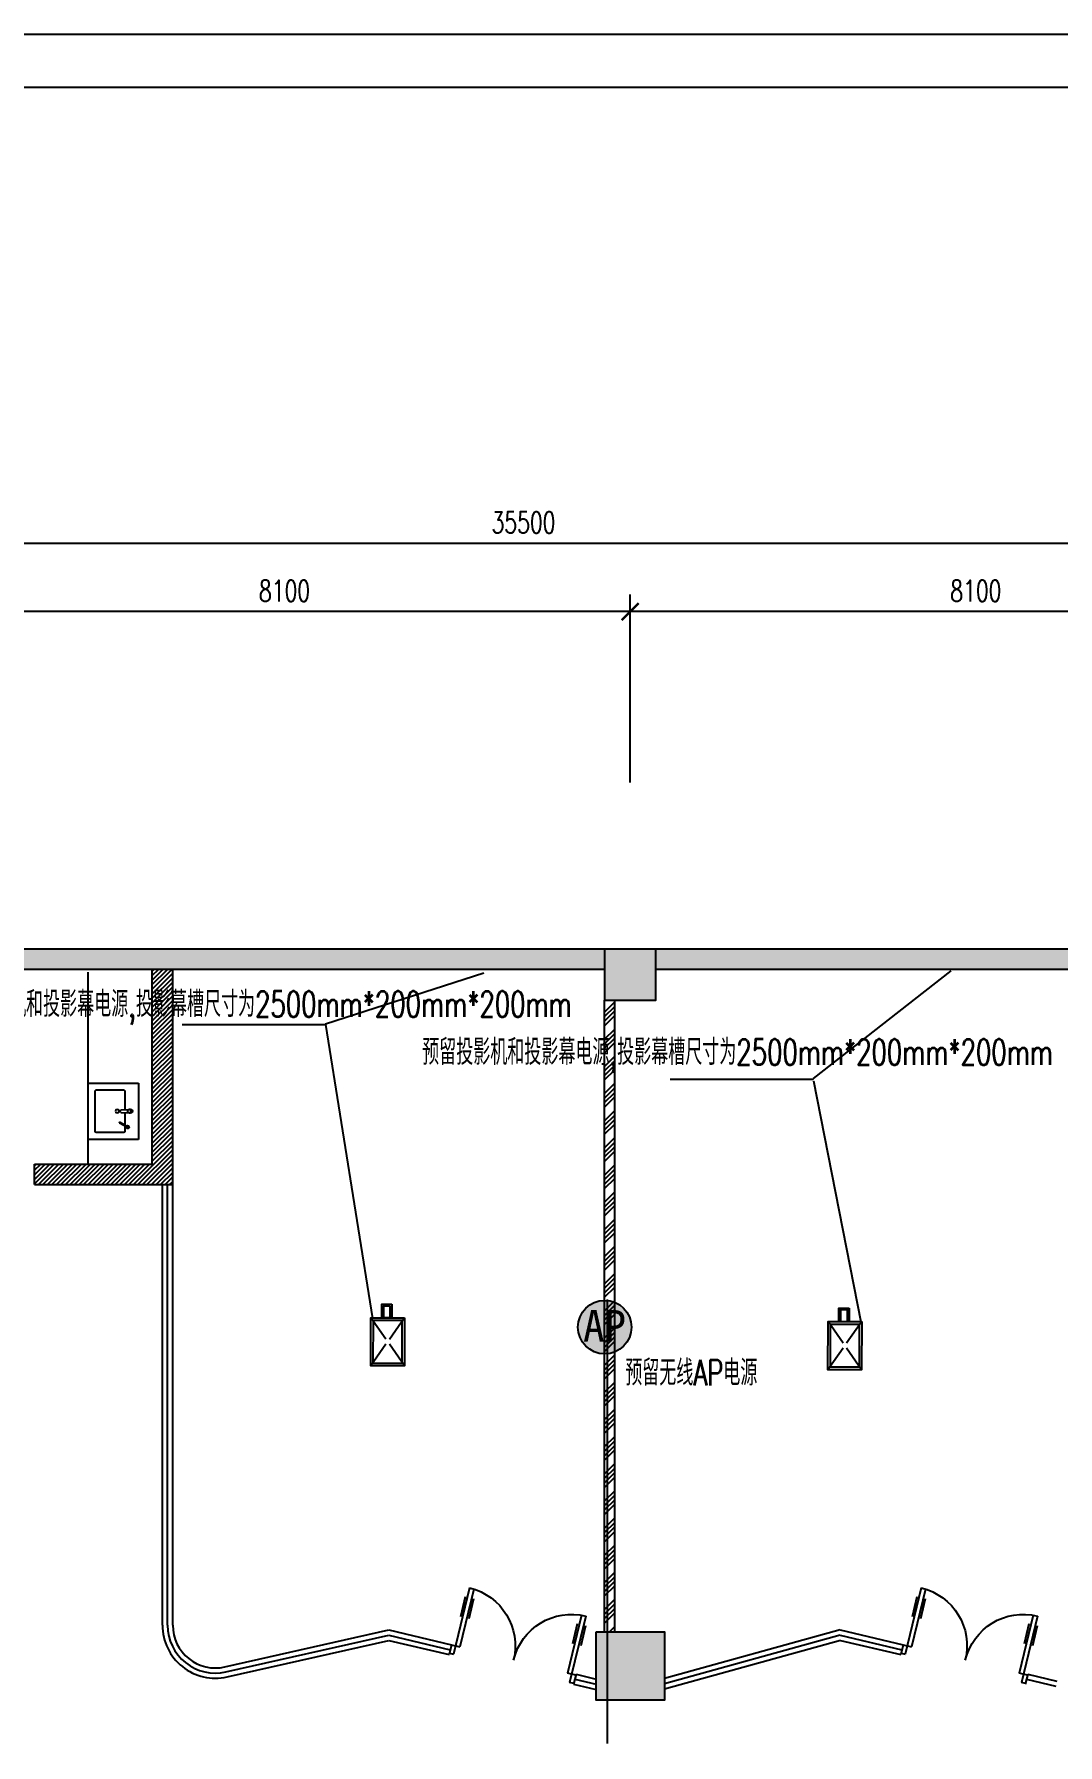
# Model space of a CAD drawing. Extents: x 243000 to 1039751, y -184758 to -16773.
# Drawn here: x 839219 to 851212, y -69012 to -48970 of the extents above; entities that cross this region are included whole.
import ezdxf
from ezdxf.enums import TextEntityAlignment as Align

# ---------------------------------------------------------------- set-up
doc = ezdxf.new("R2010")
doc.units = 0
doc.header["$LTSCALE"] = 1000
doc.header["$MEASUREMENT"] = 0
doc.layers.get('0').update_dxf_attribs({"linetype": 'CONTINUOUS'})
for name, color, linetype in [('_PAS CABLE TRAY', 7, 'CONTINUOUS'), ('WALL', 7, 'CONTINUOUS'), ('Z-TEXT', 7, 'CONTINUOUS'), ('会议', 7, 'CONTINUOUS'), ('家具', 2, 'CONTINUOUS'), ('洁具', 4, 'CONTINUOUS'), ('玻璃线', 5, 'CONTINUOUS'), ('轴线标注', 1, 'CONTINUOUS')]:
    doc.layers.add(name, color=color, linetype=linetype)
doc.styles.add('CHINESE', font='')
doc.styles.add('DIM_FONT', font='romans.shx', dxfattribs={"width": 0.7, "height": 250, "bigfont": 'hztxt.shx'})
doc.styles.add('ROMANS', font='romans.shx', dxfattribs={"width": 0.7, "bigfont": 'hzdxf.shx'})
doc.styles.get('CHINESE').set_extended_font_data('NSimSun')

# ---------------------------------------------------------------- blocks, each defined once
blk = doc.blocks.new('sdg')
at = {"layer": '洁具', "color": 8}
for p, q in [((-20737, -199410), (-21397, -199410)), ((-21203, -199632), (-21252, -199548)), ((-21195, -199627), (-21243, -199543)), ((-21082, -199618), (-21088, -199504)), ((-21087, -199520), (-21086, -199504)), ((-21063, -199490), (-21071, -199490)), ((-21052, -199618), (-21046, -199504)), ((-21048, -199504), (-21047, -199520))]:
    blk.add_line(p, q, dxfattribs=at)
blk.add_lwpolyline([(-21397, -199410), (-21397, -200000), (-20737, -200000), (-20737, -199410)], dxfattribs=at)
blk.add_lwpolyline([(-21084, -199570), (-21297, -199570, 0.414214), (-21317, -199590), (-21317, -199900, 0.414214), (-21297, -199920), (-20837, -199920, 0.414214), (-20817, -199900), (-20817, -199590, 0.414214), (-20837, -199570), (-21049, -199570)], format="xyb", dxfattribs=at)
blk.add_lwpolyline([(-21047, -199520, 0.105461), (-21049, -199513, 0.10111), (-21053, -199507, 0.09551), (-21059, -199503, 0.091895), (-21067, -199501, 0.091895), (-21075, -199503, 0.09551), (-21081, -199507, 0.10111), (-21086, -199513, 0.105461), (-21087, -199520, 0.105461), (-21085, -199527, 0.10111), (-21081, -199533, 0.09551), (-21075, -199537, 0.091895), (-21067, -199538, 0.091895), (-21059, -199537, 0.09551), (-21053, -199533, 0.10111), (-21048, -199527, 0.105461)], format="xyb", close=True, dxfattribs=at)
for centre, radius in [((-21252, -199538), 10), ((-21067, -199661), 21.3)]:
    blk.add_circle(centre, radius, dxfattribs=at)
for centre, radius, start, end in [((-21252, -199538), 17.5, 316.8257, 283.6226), ((-21067, -199503), 21, 357.2232, 183.2251), ((-21071, -199505), 15, 90.2242, 175.8344), ((-21067, -199605), 19.4, 219.5235, 320.9248), ((-21063, -199505), 15, 4.6139, 90.2242), ((-21199, -199629), 5, 210.2242, 30.2242)]:
    blk.add_arc(centre, radius, start, end, dxfattribs=at)
blk = doc.blocks.new('_ArchTick')
at = {"color": 0, "linetype": 'ByBlock', "const_width": 0.15}
blk.add_lwpolyline([(-0.5, -0.5), (0.5, 0.5)], dxfattribs=at)
blk = doc.blocks.new('ap')
at = {"layer": '_PAS CABLE TRAY', "linetype": 'ByBlock'}
h = blk.add_hatch(color=6, dxfattribs=at)
h.set_gradient(color1=(255, 0, 191), one_color=1, tint=1, name='SPHERICAL')
h.paths.add_polyline_path([(398747, 179710, 1), (398153, 179710, 1)])
at = {"layer": '_PAS CABLE TRAY', "color": 24, "linetype": 'ByBlock'}
blk.add_circle((398450, 179710), 297, dxfattribs=at)
at = {"layer": '_PAS CABLE TRAY', "color": 6, "linetype": 'ByBlock', "insert": (398210, 179900), "char_height": 350, "width": 670, "attachment_point": 1, "style": 'CHINESE'}
blk.add_mtext('{\\fSimSun|b0|i0|c0|p2;\\C4;AP}', dxfattribs=at)
blk = doc.blocks.new('fasdfa')
at = {"color": 4}
for p, q in [((898917, -115831.9), (927877.7, -115831.9)), ((899892.1, -116075.7), (927634, -116075.7))]:
    blk.add_line(p, q, dxfattribs=at)

msp = doc.modelspace()

# ---------------------------------------------------------------- hatches: boundary and pattern name
at = {"layer": 'WALL'}
for points in [[(845902, -59688), (838402, -59688), (838402, -59928.1), (845902, -59928)], [(846502, -59688), (845902, -59688), (845902, -60288), (846502, -60288)], [(854002, -59688), (853972, -59688), (846502, -59688), (846502, -59928), (851342, -59928), (851342, -59928), (851742, -59928), (854002, -59928)], [(846602, -67688), (845802, -67688), (845802, -68488), (846602, -68488)]]:
    msp.add_hatch(color=7, dxfattribs=at).paths.add_polyline_path(points)
h = msp.add_hatch(dxfattribs=at)
h.set_pattern_fill('ANSI31', scale=300, style=0)
h.set_pattern_definition([(45, (504728.568, 22557.45), (-26.5165043, 26.5165043), [])])
h.paths.add_polyline_path([(840842, -62448), (840842, -59928), (840602, -59928), (840602, -62208), (839222, -62208), (839222, -62448)])
h = msp.add_hatch(dxfattribs=at)
h.set_pattern_fill('ANSI34', scale=300, style=0)
h.set_pattern_definition([(45, (504728.57, 22557.45), (-159.09903, 159.09903), []), (45, (504781.6, 22557.45), (-159.09903, 159.09903), []), (45, (504834.63, 22557.45), (-159.09903, 159.09903), []), (45, (504887.67, 22557.45), (-159.09903, 159.09903), [])])
h.paths.add_polyline_path([(845902, -60288), (846022, -60288), (846022, -67688), (845902, -67688)])

# ---------------------------------------------------------------- linework, layer by layer
for p, q in [((844320.2, -67173.3), (844131.9, -67950.9)), ((844368.3, -67186.8), (844204, -67865.4)), ((844269.5, -67276.3), (844212.4, -67512)), ((844366.7, -67299.9), (844309.6, -67535.5)), ((849613, -67173.3), (849424.7, -67950.9)), ((849661.2, -67186.8), (849496.8, -67865.4)), ((849562.3, -67276.3), (849505.3, -67512)), ((849659.5, -67299.9), (849602.4, -67535.5)), ((845631.8, -67492.8), (845467.5, -68171.4)), ((845680.8, -67502.9), (845492.5, -68280.4)), ((850924.6, -67492.8), (850760.3, -68171.4)), ((850973.7, -67502.9), (850785.4, -68280.4)), ((845581.6, -67594.1), (845524.5, -67829.7)), ((845678.8, -67617.6), (845621.7, -67853.3)), ((850874.4, -67594.1), (850817.3, -67829.7)), ((850971.6, -67617.6), (850914.5, -67853.3)), ((844106.8, -67841.9), (844083.3, -67939.1)), ((844083.3, -67939.1), (844131.9, -67950.9)), ((844106.8, -67841.9), (844204, -67865.4)), ((849399.6, -67841.9), (849376.1, -67939.1)), ((849376.1, -67939.1), (849424.7, -67950.9)), ((849399.6, -67841.9), (849496.8, -67865.4)), ((845564.7, -68195), (845467.5, -68171.4)), ((845541.1, -68292.2), (845492.5, -68280.4)), ((845564.7, -68195), (845541.1, -68292.2)), ((850857.5, -68195), (850760.3, -68171.4)), ((850833.9, -68292.2), (850785.4, -68280.4)), ((850857.5, -68195), (850833.9, -68292.2))]:
    msp.add_line(p, q)
at = {"extrusion": (0, 0, -1)}
for centre, major_axis, start_param, end_param in [((844155.4, -67853.7), (-495, 495), 1.0230019, 2.5937982), ((849448.2, -67853.7), (-495, 495), 1.0230019, 2.5937982), ((845516.1, -68183.2), (495, 495), 4.1645946, 5.7353909), ((850808.9, -68183.2), (495, 495), 4.1645946, 5.7353909)]:
    msp.add_ellipse(centre, major_axis=major_axis, ratio=1, start_param=start_param, end_param=end_param, dxfattribs=at)
at = {"layer": '_PAS CABLE TRAY', "color": 6, "const_width": 25}
msp.add_lwpolyline([(845934.3, -63793.8), (845934.3, -68999.3)], dxfattribs=at)
at = {"layer": 'WALL', "color": 7}
for p, q in [((853972, -59688), (827202, -59688)), ((845902, -59928), (838402, -59928.1)), ((840602, -62208), (840602, -59928)), ((840842, -62448), (840842, -59928)), ((854002, -59928), (846502, -59928)), ((845902, -67688), (845902, -60288)), ((846022, -67688), (846022, -60288)), ((839222, -62448), (839222, -62208)), ((839222, -62208), (840602, -62208)), ((839222, -62448), (840842, -62448))]:
    msp.add_line(p, q, dxfattribs=at)
for points in [[(845902, -60288), (846502, -60288), (846502, -59688), (845902, -59688)], [(845802, -67688), (846602, -67688), (846602, -68488), (845802, -68488)]]:
    msp.add_lwpolyline(points, close=True, dxfattribs=at)
at = {"layer": '会议', "color": 6}
for p, q in [((843339.4, -64261.2), (843162.6, -64007.5)), ((843557.4, -64008), (843379.9, -64261.3)), ((848696.5, -64306), (848519.7, -64052.3)), ((848914.5, -64052.8), (848737, -64306)), ((843339.3, -64319.2), (843161.9, -64572.5)), ((843556.6, -64573), (843379.8, -64319.3)), ((848696.5, -64364), (848519, -64617.2)), ((848913.8, -64617.7), (848737, -64364))]:
    msp.add_line(p, q, dxfattribs=at)
for points in [[(843409.6, -63850), (843409.4, -64010.9), (843290.3, -64010.7), (843290.5, -63849.9)], [(843385.9, -63868.8), (843385.7, -64013.2), (843313.6, -64013.1), (843313.7, -63868.7)], [(848766.7, -63894.8), (848766.5, -64055.6), (848647.4, -64055.5), (848647.6, -63894.6)], [(848743.1, -63913.5), (848742.9, -64058), (848670.7, -64057.9), (848670.9, -63913.4)], [(843557.4, -64008), (843556.6, -64573), (843161.9, -64572.5), (843162.6, -64007.5)], [(843527.3, -64038), (843526.7, -64542.9), (843191.9, -64542.5), (843192.6, -64037.5)], [(848914.5, -64052.8), (848913.8, -64617.7), (848519, -64617.2), (848519.7, -64052.3)], [(848884.5, -64082.7), (848883.8, -64587.7), (848549.1, -64587.3), (848549.7, -64082.3)]]:
    msp.add_lwpolyline(points, close=True, dxfattribs=at)
at = {"layer": '家具', "color": 7}
msp.add_line((839852, -62208), (839852, -59958), dxfattribs=at)
at = {"layer": '玻璃线', "color": 7}
for p, q in [((840722, -67612), (840722, -62448)), ((840782, -67612), (840782, -62448)), ((840842, -67612), (840842, -62448)), ((841452.4, -68099.6), (843372.7, -67664.8)), ((841465.7, -68158.1), (843372.3, -67726.4)), ((843372.3, -67726.4), (844093.4, -67897.4)), ((843372.7, -67664.8), (844107.5, -67839.1)), ((848662.5, -67664.1), (846602, -68235.7)), ((848663.7, -67726.1), (846602, -68298)), ((848662.5, -67664.1), (849400.3, -67839.1)), ((848663.7, -67726.1), (849386.2, -67897.4)), ((841478.9, -68216.6), (843372, -67788)), ((843372, -67788), (844079.3, -67955.5)), ((844107.5, -67838.9), (844079.3, -67955.5)), ((848664.8, -67788), (846602, -68360.3)), ((848664.8, -67788), (849372.2, -67955.5)), ((849400.4, -67838.9), (849372.2, -67955.5)), ((845567, -68185.5), (845538.8, -68302.1)), ((845538.8, -68301.9), (845802, -68364.3)), ((845552.9, -68243.6), (845802, -68302.6)), ((845567, -68185.5), (845802, -68241.1)), ((850859.8, -68185.5), (850831.6, -68301.9)), ((850845.7, -68243.6), (851190.7, -68325.4)), ((850859.8, -68185.5), (851201.9, -68266.4))]:
    msp.add_line(p, q, dxfattribs=at)
for radius in [620, 560, 500]:
    msp.add_arc((841342, -67612), radius, 180, 282.75753, dxfattribs=at)
at = {"layer": '轴线标注', "color": 1}
for p, q in [((862902, -54935.2), (827002, -54935.2)), ((846202, -57735.2), (846202, -55535.2)), ((846202, -57735.2), (846202, -55535.2)), ((846402, -55735.2), (837902, -55735.2)), ((854502, -55735.2), (846002, -55735.2))]:
    msp.add_line(p, q, dxfattribs=at)
at = {"layer": '轴线标注'}
for p, q in [((842631.7, -60563.9), (844488.1, -59966.3)), ((848351.4, -61204.9), (849960.7, -59945.2)), ((840950.5, -60573.8), (842631.7, -60573.8)), ((842631.7, -60573.8), (843183.1, -64018)), ((846670.2, -61214.7), (848351.4, -61214.7)), ((848351, -61232.9), (848904.4, -64057.6))]:
    msp.add_line(p, q, dxfattribs=at)

# ---------------------------------------------------------------- block references
at = {"color": 4, "lineweight": 5, "xscale": 2.547089064726606, "yscale": 2.547089064610191, "zscale": 2.5470890645979}
msp.add_blockref('fasdfa', (-1471167.9, 246064.5), dxfattribs=at)
at = {"layer": '_PAS CABLE TRAY', "color": 6, "linetype": 'ByBlock', "xscale": 1.055999999982305, "yscale": 1.056000000011409, "zscale": 1.056}
msp.add_blockref('ap', (425139.9, -253892), dxfattribs=at)
at = {"layer": '家具', "color": 7, "xscale": -1, "rotation": 270}
msp.add_blockref('sdg', (1039851.8, -40521), dxfattribs=at)
at = {"layer": '轴线标注', "color": 1, "xscale": 200, "yscale": 200, "zscale": 200, "rotation": 180}
msp.add_blockref('_ArchTick', (846202, -55735.2), dxfattribs=at)
at = {"layer": '轴线标注', "color": 1, "xscale": 200, "yscale": 200, "zscale": 200}
msp.add_blockref('_ArchTick', (846202, -55735.2), dxfattribs=at)

# ---------------------------------------------------------------- texts
at = {"layer": 'Z-TEXT', "color": 3, "style": 'ROMANS', "width": 0.7}
for s, p in [('预留投影机和投影幕电源,投影幕槽尺寸为2500mm*200mm*200mm', (841820.2, -60483.4)), ('预留投影机和投影幕电源,投影幕槽尺寸为2500mm*200mm*200mm', (847458.9, -61045.7)), ('预留无线AP电源', (846917.7, -64802.5))]:
    msp.add_text(s, height=300, dxfattribs=at).set_placement(p, align=Align.CENTER)
at = {"layer": '轴线标注', "color": 1, "char_height": 250, "attachment_point": 5, "style": 'DIM_FONT'}
for s, insert in [('\\A1;35500', (844952, -54690.2)), ('\\A1;8100', (842152, -55490.2)), ('\\A1;8100', (850252, -55490.2))]:
    msp.add_mtext(s, dxfattribs=dict(at, insert=insert))

doc.saveas('drawing.dxf')
